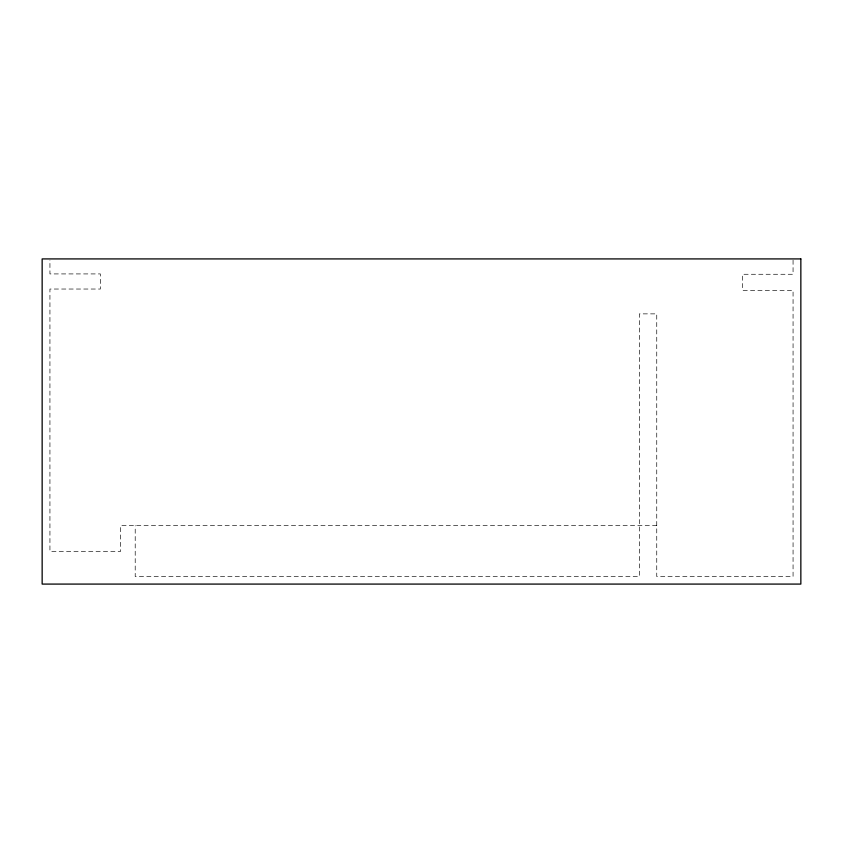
<?xml version="1.0" encoding="UTF-8"?>
<svg xmlns="http://www.w3.org/2000/svg" width="843" height="843" viewBox="0 0 843 843"><rect width="100%" height="100%" fill="white"/><g stroke="black" fill="none" stroke-linecap="round" stroke-linejoin="round"><path stroke-width="0.63" stroke-dasharray="4.21 3.16" d="M656.75 525.6L120.675 525.6L120.675 551.311L49.937 551.311L49.937 289.033L100.349 289.033L100.349 273.922L49.937 273.922L49.937 260.171M793.063 260.202L793.063 274.27L742.651 274.27L742.651 290.392L793.063 290.392L793.063 576.517L656.75 576.517L656.75 313.87L639.352 313.87L639.352 576.517L135.207 576.517L135.207 525.6"/><path stroke-width="1.26" d="M800.85 258.917L42.15 258.917L42.15 584.083L800.85 584.083L800.85 258.917"/></g></svg>
